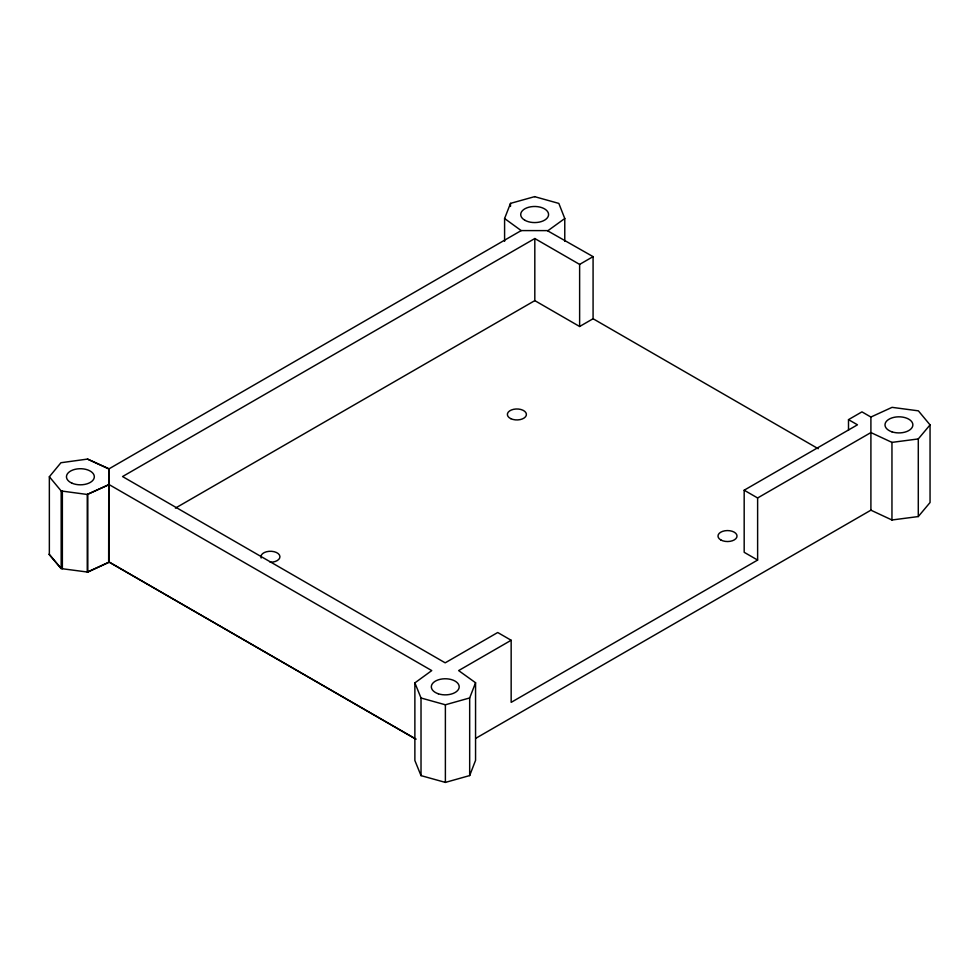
<?xml version="1.0" encoding="UTF-8"?>
<svg xmlns="http://www.w3.org/2000/svg" width="979" height="979" viewBox="0 0 979 979"><rect width="100%" height="100%" fill="white"/><g stroke="black" fill="none" stroke-linecap="round" stroke-linejoin="round"><path stroke-width="1.47" d="M175.4 508.125L534.815 300.626L534.815 238.533L579.629 264.403L593.078 256.633L547.604 230.799M534.815 300.626L579.629 326.496L579.629 264.403M848.499 419.636L857.469 424.813L744.175 490.21L744.175 552.303L757.624 560.061L757.624 497.968L870.906 432.571L891.955 442.386L918.29 438.935L930.05 424.898L918.375 410.837L892.053 407.35L870.906 417.042L861.948 411.865L848.499 419.636L848.499 430.234M108.657 484.703L87.253 494.468L87.253 572.091L108.657 562.325L108.767 468.953L87.51 459.078L60.931 462.737L49.354 476.749L49.354 554.359L61.175 568.591L87.816 572.091L109.256 562.154L415.769 739.121M49.354 476.749L61.175 490.968L87.253 494.468L109.134 484.605L431.751 670.591L414.876 682.889L414.876 760.512L421.019 775.625L445.384 782.405L469.675 775.576L469.675 697.954L475.561 682.742L458.637 670.591L511.16 640.266L511.16 702.359L757.624 560.061M469.675 775.576L475.561 760.353L475.561 682.742M504.589 241.348L504.589 218.525L510.5 203.375L534.815 196.595M475.818 738.288L870.906 510.181L891.955 519.996L918.29 516.557L930.05 502.521L930.05 424.898M534.681 196.669L558.838 203.412L564.773 218.513L548.032 230.616L521.195 230.591L504.589 218.525M87.51 459.078L109.097 468.794L521.195 230.591M534.815 238.533L122.546 476.553L445.188 662.832L497.711 632.507L511.16 640.266M109.097 468.794L109.134 562.227M579.629 326.496L593.078 318.738L818.236 448.725M414.876 682.889L421.019 698.003L445.384 704.782L469.675 697.954M744.175 490.21L757.624 497.968M415.879 739.047L109.256 562.154L109.256 484.532M48.95 554.298L61.175 568.591L61.175 490.968M918.29 438.935L918.29 516.557M891.955 442.386L891.955 519.996M870.906 417.042L870.906 510.181M593.078 256.633L593.078 318.738M564.773 218.513L564.773 241.336M510.5 203.375L510.5 206.422M445.384 704.782L445.384 782.405M421.019 698.003L421.019 775.625M87.816 494.468L87.816 572.091M62.362 491.128L62.362 568.75M261.173 558.018A9.509 5.482 0 0 1 269.041 551.324A9.509 5.482 0 0 1 279.921 556.439A9.509 5.482 0 0 1 270.155 562.24M720.936 540.016A9.509 5.482 0 0 0 736.746 537.361A9.509 5.482 0 0 0 724.852 530.789A9.509 5.482 0 0 0 720.936 540.016M510.854 418.694A9.509 5.482 0 0 0 526.274 415.353A9.509 5.482 0 0 0 513.559 409.32A9.509 5.482 0 0 0 510.854 418.694M71.956 483.173A13.939 8.052 0 0 0 94.217 477.764A13.939 8.052 0 0 0 74.979 469.345A13.939 8.052 0 0 0 71.956 483.173M891.955 431.837A13.939 8.052 0 0 0 912.869 424.874A13.939 8.052 0 0 0 891.955 417.898A13.939 8.052 0 0 0 891.955 431.837M438.286 693.781A13.939 8.052 0 0 0 459.2 686.817A13.939 8.052 0 0 0 438.286 679.842A13.939 8.052 0 0 0 438.286 693.781M524.781 220.214A13.939 8.052 0 0 0 548.105 216.604A13.939 8.052 0 0 0 531.034 206.753A13.939 8.052 0 0 0 524.781 220.214"/></g></svg>
